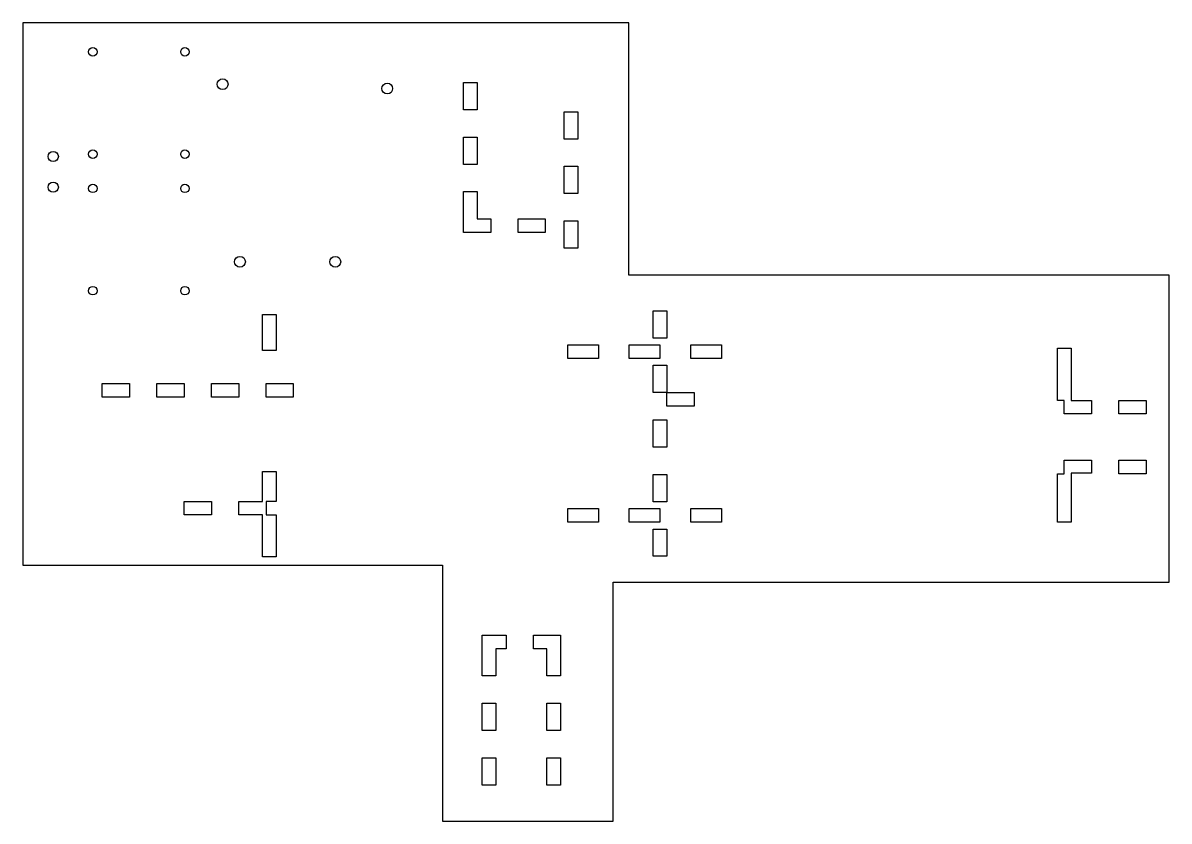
# Model space of a CAD drawing. Header units: millimetres. Extents: x -273 to 63, y -100 to 134.
import ezdxf

# ---------------------------------------------------------------- set-up
doc = ezdxf.new("R2010")
doc.units = ezdxf.units.MM
doc.layers.get('0').update_dxf_attribs({"linetype": 'CONTINUOUS'})

msp = doc.modelspace()

# ---------------------------------------------------------------- linework, layer by layer
for points in [[(-273, -25), (-150, -25), (-150, -100), (-100, -100), (-100, -30), (63, -30), (63, 60), (-95.36, 60), (-95.36, 134), (-273, 134)], [(-139.86, 108.54), (-143.86, 108.54), (-143.86, 116.54), (-139.86, 116.54)], [(-110.36, 107.96), (-110.36, 99.96), (-114.36, 99.96), (-114.36, 107.96)], [(-139.86, 92.54), (-143.86, 92.54), (-143.86, 100.54), (-139.86, 100.54)], [(-114.36, 91.96), (-110.36, 91.96), (-110.36, 83.96), (-114.36, 83.96)], [(-143.86, 72.54), (-143.86, 84.54), (-139.86, 84.54), (-139.86, 76.54), (-135.86, 76.54), (-135.86, 72.54)], [(-119.86, 76.54), (-119.86, 72.54), (-127.86, 72.54), (-127.86, 76.54)], [(-114.36, 75.96), (-110.36, 75.96), (-110.36, 67.96), (-114.36, 67.96)], [(-198.74, 48.49), (-198.74, 37.99), (-202.74, 37.99), (-202.74, 48.49)], [(-84.24, 41.62), (-88.24, 41.62), (-88.24, 49.62), (-84.24, 49.62)], [(-113.24, 35.62), (-113.24, 39.62), (-104.24, 39.62), (-104.24, 35.62)], [(-95.24, 35.62), (-95.24, 39.62), (-86.24, 39.62), (-86.24, 35.62)], [(-77.24, 35.62), (-77.24, 39.62), (-68.24, 39.62), (-68.24, 35.62)], [(32.26, 23.35), (30.26, 23.35), (30.26, 38.6), (34.26, 38.6), (34.26, 23.35), (40.26, 23.35), (40.26, 19.35), (32.26, 19.35)], [(-84.24, 25.62), (-88.24, 25.62), (-88.24, 33.62), (-84.24, 33.62)], [(-241.74, 28.24), (-241.74, 24.24), (-249.74, 24.24), (-249.74, 28.24)], [(-225.74, 28.24), (-225.74, 24.24), (-233.74, 24.24), (-233.74, 28.24)], [(-209.74, 28.24), (-209.74, 24.24), (-217.74, 24.24), (-217.74, 28.24)], [(-193.74, 28.24), (-193.74, 24.24), (-201.74, 24.24), (-201.74, 28.24)], [(-84.24, 25.62), (-76.24, 25.62), (-76.24, 21.62), (-84.24, 21.62)], [(48.26, 19.35), (48.26, 23.35), (56.26, 23.35), (56.26, 19.35)], [(-84.24, 9.62), (-88.24, 9.62), (-88.24, 17.62), (-84.24, 17.62)], [(32.26, 1.85), (32.26, 5.85), (40.26, 5.85), (40.26, 2), (34.26, 2), (34.26, -12.4), (30.26, -12.4), (30.26, 1.85)], [(48.26, 5.85), (56.26, 5.85), (56.26, 1.85), (48.26, 1.85)], [(-198.74, -6.26), (-201.74, -6.26), (-201.74, -10.26), (-198.74, -10.26), (-198.74, -22.51), (-202.74, -22.51), (-202.74, -10.26), (-209.74, -10.26), (-209.74, -6.26), (-202.74, -6.26), (-202.74, 2.49), (-198.74, 2.49)], [(-84.24, -6.38), (-88.24, -6.38), (-88.24, 1.62), (-84.24, 1.62)], [(-225.74, -6.26), (-217.74, -6.26), (-217.74, -10.26), (-225.74, -10.26)], [(-113.24, -8.38), (-104.24, -8.38), (-104.24, -12.38), (-113.24, -12.38)], [(-95.24, -8.38), (-86.24, -8.38), (-86.24, -12.38), (-95.24, -12.38)], [(-77.24, -8.38), (-68.24, -8.38), (-68.24, -12.38), (-77.24, -12.38)], [(-88.24, -22.38), (-88.24, -14.38), (-84.24, -14.38), (-84.24, -22.38)], [(-131.37, -49.46), (-134.37, -49.46), (-134.37, -57.46), (-138.37, -57.46), (-138.37, -45.46), (-131.37, -45.46)], [(-119.37, -49.46), (-123.37, -49.46), (-123.37, -45.46), (-115.37, -45.46), (-115.37, -57.46), (-119.37, -57.46)], [(-138.37, -73.46), (-138.37, -65.46), (-134.37, -65.46), (-134.37, -73.46)], [(-119.37, -65.46), (-115.37, -65.46), (-115.37, -73.46), (-119.37, -73.46)], [(-138.37, -81.46), (-134.37, -81.46), (-134.37, -89.46), (-138.37, -89.46)], [(-119.37, -81.46), (-115.37, -81.46), (-115.37, -89.46), (-119.37, -89.46)]]:
    msp.add_lwpolyline(points, close=True)
for centre, radius in [((-252.5, 125.5), 1.25), ((-225.5, 125.5), 1.25), ((-214.46, 116.03), 1.59), ((-166.2, 114.76), 1.59), ((-264.1, 94.85), 1.5), ((-252.5, 95.5), 1.25), ((-225.5, 95.5), 1.25), ((-264.11, 85.85), 1.5), ((-252.5, 85.5), 1.25), ((-225.5, 85.5), 1.25), ((-209.38, 63.96), 1.59), ((-181.44, 63.96), 1.59), ((-252.5, 55.5), 1.25), ((-225.5, 55.5), 1.25)]:
    msp.add_circle(centre, radius)

doc.saveas('drawing.dxf')
